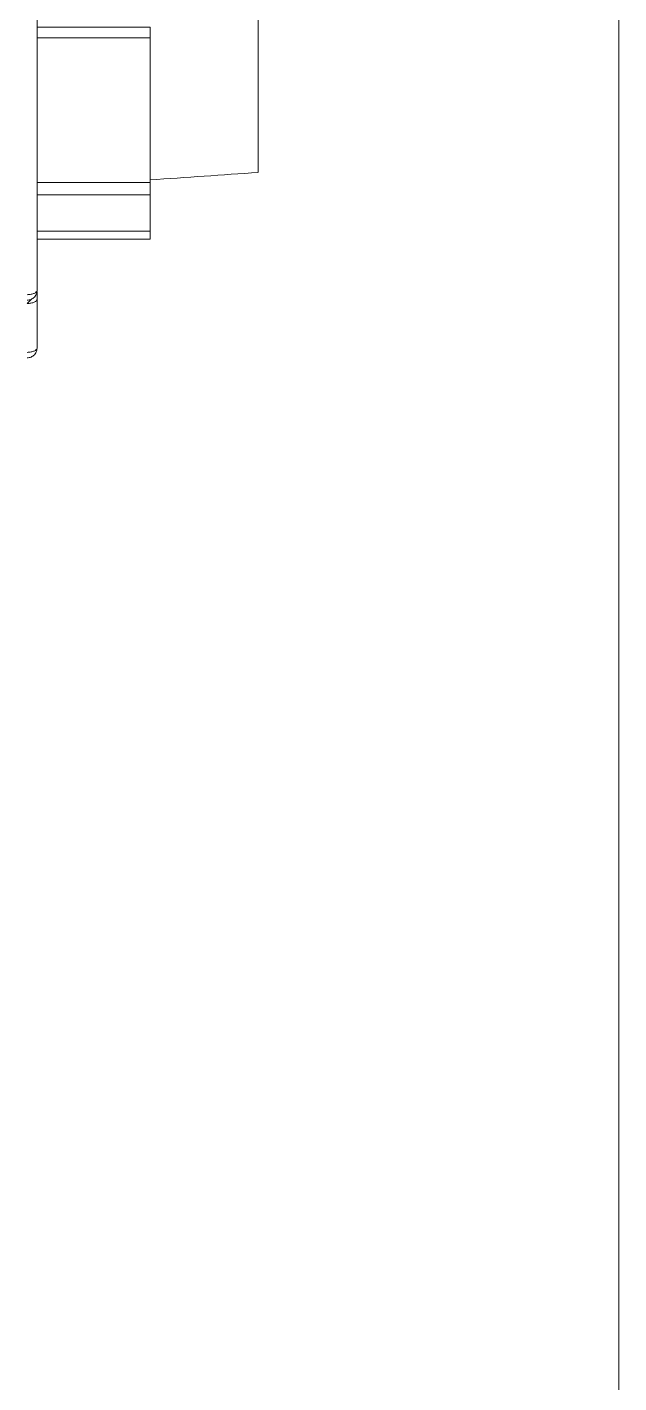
# Model space of a CAD drawing. Header units: millimetres. Extents: x 169 to 14583, y -399 to 10804.
# Drawn here: x 9343.5 to 9461.3, y 6020.3 to 6290.1 of the extents above; entities that cross this region are included whole.
import ezdxf

# ---------------------------------------------------------------- set-up
doc = ezdxf.new("R2010")
doc.units = ezdxf.units.MM
doc.header["$LTSCALE"] = 35

msp = doc.modelspace()

# ---------------------------------------------------------------- linework, layer by layer
at = {"color": 7, "linetype": 'Continuous', "lineweight": 18}
for p, q in [((9461.279, 6994.416), (9461.279, 5075.018)), ((9345.467, 6303.828), (9345.467, 6237.784)), ((9345.467, 6290.139), (9367.967, 6290.139)), ((9345.467, 6288.008), (9367.967, 6288.008)), ((9345.467, 6259.23), (9367.967, 6259.23)), ((9345.467, 6256.724), (9367.967, 6256.724)), ((9367.967, 6256.724), (9367.967, 6249.554)), ((9345.467, 6249.554), (9367.967, 6249.554)), ((9345.467, 6247.908), (9367.967, 6247.908)), ((9344.319, 6235.974), (9343.467, 6235.13)), ((9345.467, 6236.032), (9345.467, 6226.306))]:
    msp.add_line(p, q, dxfattribs=at)
for points, knots in [([(9389.467, 6308.058), (9389.467, 6306.172), (9389.467, 6302.389), (9389.467, 6296.583), (9389.467, 6290.849), (9389.467, 6285.318), (9389.467, 6280.106), (9389.467, 6275.335), (9389.467, 6271.096), (9389.467, 6267.525), (9389.467, 6264.675), (9389.467, 6262.654), (9389.467, 6261.416), (9389.467, 6261.315), (9389.467, 6261.268)], [0, 0, 0, 0, 0.0839032, 0.1683123, 0.252711, 0.3366265, 0.4205265, 0.5049397, 0.5893373, 0.6732533, 0.7571534, 0.8415665, 0.9259642, 1, 1, 1, 1]), ([(9367.967, 6290.139), (9367.967, 6290.062), (9367.967, 6289.906), (9367.967, 6289.405), (9367.967, 6288.776), (9367.967, 6288.263), (9367.967, 6288.008)], [0, 0, 0, 0, 0.2473545, 0.4994487, 0.7519562, 1, 1, 1, 1]), ([(9367.967, 6288.008), (9367.967, 6286.352), (9367.967, 6283.045), (9367.967, 6278.383), (9367.967, 6274.025), (9367.967, 6270.052), (9367.967, 6266.522), (9367.967, 6263.509), (9367.967, 6260.996), (9367.967, 6259.82), (9367.967, 6259.23)], [0, 0, 0, 0, 0.1252266, 0.249997, 0.3747687, 0.499999, 0.6252206, 0.7499774, 0.874745, 1, 1, 1, 1]), ([(9367.967, 6259.23), (9367.967, 6258.96), (9367.967, 6258.419), (9367.967, 6257.289), (9367.967, 6256.724)], [0, 0, 0, 0, 0.4997604, 1, 1, 1, 1]), ([(9367.967, 6249.554), (9367.967, 6249.227), (9367.967, 6248.572), (9367.967, 6247.986), (9367.967, 6247.952), (9367.967, 6247.936)], [0, 0, 0, 0, 0.3501341, 0.7001395, 1, 1, 1, 1]), ([(9345.467, 6237.784), (9345.459, 6237.721), (9345.442, 6237.6), (9345.275, 6237.373), (9344.909, 6237.123), (9344.373, 6236.979), (9343.877, 6236.912), (9343.61, 6236.892), (9343.467, 6236.881)], [0, 0, 0, 0, 0.1348092, 0.2620355, 0.5033353, 0.7448695, 0.8630671, 1, 1, 1, 1]), ([(9343.467, 6235.809), (9343.61, 6235.806), (9343.88, 6235.8), (9344.263, 6235.93), (9344.616, 6236.12), (9344.942, 6236.406), (9345.212, 6236.779), (9345.408, 6237.228), (9345.442, 6237.559), (9345.459, 6237.728)], [0, 0, 0, 0, 0.1381467, 0.2597463, 0.3901574, 0.5299549, 0.6787862, 0.8350498, 1, 1, 1, 1]), ([(9345.467, 6237.502), (9345.467, 6237.434), (9345.467, 6237.159), (9345.467, 6236.516), (9345.467, 6236.032)], [0, 0, 0, 0, 0.2459639, 1, 1, 1, 1]), ([(9345.467, 6226.306), (9345.459, 6226.244), (9345.442, 6226.123), (9345.275, 6225.895), (9344.909, 6225.645), (9344.373, 6225.502), (9343.877, 6225.434), (9343.61, 6225.415), (9343.467, 6225.404)], [0, 0, 0, 0, 0.1348092, 0.2620355, 0.5033353, 0.7448695, 0.8630671, 1, 1, 1, 1]), ([(9343.467, 6224.331), (9343.61, 6224.328), (9343.88, 6224.323), (9344.263, 6224.452), (9344.616, 6224.643), (9344.942, 6224.929), (9345.212, 6225.302), (9345.408, 6225.751), (9345.442, 6226.081), (9345.459, 6226.251)], [0, 0, 0, 0, 0.13814667, 0.25974626, 0.39015742, 0.5299549, 0.67878623, 0.83504983, 1, 1, 1, 1])]:
    msp.add_open_spline(points, degree=3, knots=knots, dxfattribs=at)
for points in [[(9367.967, 6259.722), (9371.55, 6259.972), (9378.717, 6260.472), (9385.884, 6260.972), (9389.467, 6261.222)], [(9343.467, 6235.13), (9343.729, 6235.143), (9344.253, 6235.171), (9344.914, 6235.379), (9345.377, 6235.677), (9345.437, 6235.914), (9345.467, 6236.032)]]:
    msp.add_open_spline(points, degree=3, dxfattribs=at)

doc.saveas('drawing.dxf')
